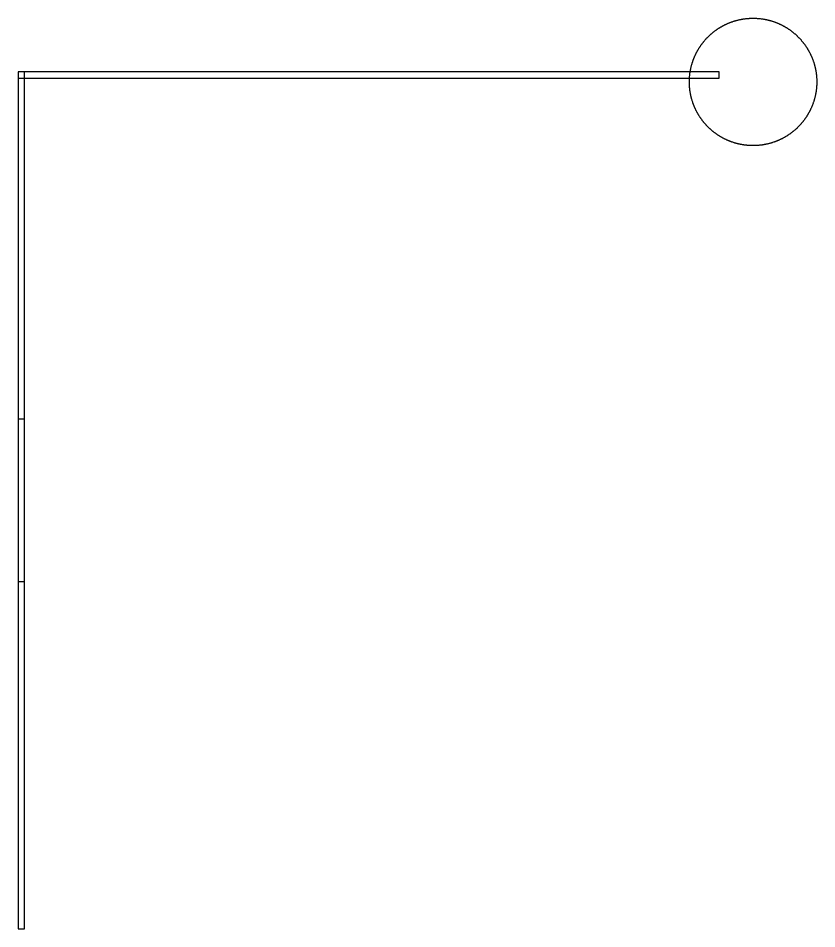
# Model space of a CAD drawing. Extents: x -15120 to 12634, y -34177 to 37439.
# Drawn here: x 100 to 12634, y -2950 to 11341 of the extents above; entities that cross this region are included whole.
import ezdxf

# ---------------------------------------------------------------- set-up
doc = ezdxf.new("R2010")
doc.units = 0
doc.layers.add('New_Layer', color=20, linetype='CONTINUOUS')
doc.layers.add('Poly', color=20, linetype='CONTINUOUS')

msp = doc.modelspace()

# ---------------------------------------------------------------- linework, layer by layer
at = {"layer": 'New_Layer'}
for points in [[(12633.45, 10327.35), (12633.15, 10313.25), (12632.65, 10299.15), (12631.95, 10285.1), (12631.5, 10278.05), (12631.05, 10271.05), (12630.55, 10264.05), (12629.95, 10257), (12629.35, 10250), (12628.65, 10242.95), (12627.95, 10235.95), (12627.2, 10228.95), (12625.5, 10214.95), (12624.6, 10208), (12623.6, 10201), (12622.6, 10194.05), (12621.55, 10187.1), (12620.45, 10180.15), (12619.25, 10173.15), (12618.05, 10166.25), (12616.8, 10159.3), (12615.5, 10152.4), (12614.15, 10145.45), (12612.75, 10138.6), (12611.3, 10131.7), (12609.8, 10124.85), (12608.25, 10117.95), (12606.65, 10111.1), (12605, 10104.25), (12603.3, 10097.4), (12601.55, 10090.55), (12599.75, 10083.75), (12597.9, 10076.95), (12596.05, 10070.2), (12594.1, 10063.4), (12592.1, 10056.6), (12590.1, 10049.9), (12588, 10043.15), (12585.9, 10036.45), (12581.5, 10023.05), (12579.2, 10016.35), (12576.9, 10009.7), (12574.55, 10003.1), (12572.15, 9996.45), (12569.7, 9989.85), (12567.2, 9983.3), (12564.65, 9976.7), (12562.05, 9970.15), (12559.45, 9963.7), (12556.75, 9957.15), (12554, 9950.6), (12551.25, 9944.2), (12548.4, 9937.7), (12545.55, 9931.3), (12542.65, 9924.9), (12539.7, 9918.5), (12536.7, 9912.15), (12533.65, 9905.8), (12530.55, 9899.45), (12527.4, 9893.1), (12524.2, 9886.8), (12521, 9880.55), (12517.75, 9874.35), (12514.45, 9868.15), (12511.05, 9861.9), (12507.7, 9855.8), (12504.25, 9849.65), (12500.75, 9843.5), (12497.2, 9837.4), (12493.65, 9831.35), (12490, 9825.25), (12486.4, 9819.3), (12482.7, 9813.3), (12478.9, 9807.25), (12475.15, 9801.35), (12471.3, 9795.4), (12467.45, 9789.55), (12463.55, 9783.7), (12459.6, 9777.9), (12455.6, 9772.05), (12451.55, 9766.25), (12447.5, 9760.55), (12443.4, 9754.85), (12439.25, 9749.15), (12435.05, 9743.5), (12430.8, 9737.85), (12426.55, 9732.25), (12422.25, 9726.7), (12417.9, 9721.15), (12413.5, 9715.65), (12409.05, 9710.15), (12404.6, 9704.7), (12400.1, 9699.3), (12395.55, 9693.9), (12390.95, 9688.5), (12386.35, 9683.25), (12381.7, 9677.95), (12377, 9672.7), (12372.25, 9667.45), (12367.5, 9662.25), (12362.75, 9657.15), (12357.85, 9652), (12353, 9646.95), (12348.1, 9641.9), (12343.15, 9636.85), (12338.15, 9631.85), (12333.1, 9626.9), (12328.05, 9622), (12323, 9617.15), (12317.85, 9612.25), (12312.75, 9607.5), (12307.55, 9602.75), (12302.3, 9598), (12297.05, 9593.3), (12291.75, 9588.65), (12286.5, 9584.05), (12281.1, 9579.45), (12275.7, 9574.9), (12270.3, 9570.4), (12264.85, 9565.95), (12259.35, 9561.5), (12253.85, 9557.1), (12248.3, 9552.75), (12242.75, 9548.45), (12237.15, 9544.2), (12231.5, 9539.95), (12225.85, 9535.75), (12220.15, 9531.6), (12214.45, 9527.5), (12208.75, 9523.45), (12202.95, 9519.4), (12197.1, 9515.4), (12191.3, 9511.45), (12185.45, 9507.55), (12179.6, 9503.7), (12173.65, 9499.85), (12167.75, 9496.1), (12161.7, 9492.3), (12155.7, 9488.6), (12149.75, 9485), (12143.65, 9481.35), (12137.6, 9477.8), (12131.5, 9474.25), (12125.35, 9470.75), (12119.2, 9467.3), (12113.1, 9463.95), (12106.85, 9460.55), (12100.65, 9457.25), (12094.45, 9454), (12088.2, 9450.8), (12081.9, 9447.6), (12075.55, 9444.45), (12069.2, 9441.35), (12062.85, 9438.3), (12056.5, 9435.3), (12050.1, 9432.35), (12043.7, 9429.45), (12037.3, 9426.6), (12030.8, 9423.75), (12024.4, 9421), (12017.85, 9418.25), (12011.3, 9415.55), (12004.85, 9412.95), (11998.3, 9410.35), (11991.7, 9407.8), (11985.15, 9405.3), (11978.55, 9402.85), (11971.9, 9400.45), (11965.3, 9398.1), (11958.65, 9395.8), (11951.95, 9393.5), (11938.55, 9389.1), (11931.85, 9387), (11925.1, 9384.9), (11918.4, 9382.9), (11911.6, 9380.9), (11904.8, 9378.95), (11898.05, 9377.1), (11891.25, 9375.25), (11884.45, 9373.45), (11877.6, 9371.7), (11870.75, 9370), (11863.9, 9368.35), (11857.05, 9366.75), (11850.15, 9365.2), (11843.3, 9363.7), (11836.4, 9362.25), (11829.55, 9360.85), (11822.6, 9359.5), (11815.7, 9358.2), (11808.75, 9356.95), (11801.85, 9355.75), (11794.85, 9354.55), (11787.9, 9353.45), (11780.95, 9352.4), (11774, 9351.4), (11767, 9350.4), (11760.05, 9349.5), (11746.05, 9347.8), (11739.05, 9347.05), (11732.05, 9346.35), (11725, 9345.65), (11718, 9345.05), (11710.95, 9344.45), (11703.95, 9343.95), (11696.95, 9343.5), (11689.9, 9343.05), (11675.85, 9342.35), (11661.75, 9341.85), (11647.65, 9341.55), (11633.55, 9341.45), (11619.45, 9341.55), (11605.35, 9341.85), (11591.25, 9342.35), (11577.2, 9343.05), (11570.15, 9343.5), (11563.15, 9343.95), (11556.15, 9344.45), (11549.1, 9345.05), (11542.1, 9345.65), (11535.05, 9346.35), (11528.05, 9347.05), (11521.05, 9347.8), (11507.05, 9349.5), (11500.1, 9350.4), (11493.1, 9351.4), (11486.15, 9352.4), (11479.2, 9353.45), (11472.25, 9354.55), (11465.25, 9355.75), (11458.35, 9356.95), (11451.4, 9358.2), (11444.5, 9359.5), (11437.55, 9360.85), (11430.7, 9362.25), (11423.8, 9363.7), (11416.95, 9365.2), (11410.05, 9366.75), (11403.2, 9368.35), (11396.35, 9370), (11389.5, 9371.7), (11382.65, 9373.45), (11375.85, 9375.25), (11369.05, 9377.1), (11362.3, 9378.95), (11355.5, 9380.9), (11348.7, 9382.9), (11342, 9384.9), (11335.25, 9387), (11328.55, 9389.1), (11315.15, 9393.5), (11308.45, 9395.8), (11301.8, 9398.1), (11295.2, 9400.45), (11288.55, 9402.85), (11281.95, 9405.3), (11275.4, 9407.8), (11268.8, 9410.35), (11262.25, 9412.95), (11255.8, 9415.55), (11249.25, 9418.25), (11242.7, 9421), (11236.3, 9423.75), (11229.8, 9426.6), (11223.4, 9429.45), (11217, 9432.35), (11210.6, 9435.3), (11204.25, 9438.3), (11197.9, 9441.35), (11191.55, 9444.45), (11185.2, 9447.6), (11178.9, 9450.8), (11172.65, 9454), (11166.45, 9457.25), (11160.25, 9460.55), (11154, 9463.95), (11147.9, 9467.3), (11141.75, 9470.75), (11135.6, 9474.25), (11129.5, 9477.8), (11123.45, 9481.35), (11117.35, 9485), (11111.4, 9488.6), (11105.4, 9492.3), (11099.35, 9496.1), (11093.45, 9499.85), (11087.5, 9503.7), (11081.65, 9507.55), (11075.8, 9511.45), (11070, 9515.4), (11064.15, 9519.4), (11058.35, 9523.45), (11052.65, 9527.5), (11046.95, 9531.6), (11041.25, 9535.75), (11035.6, 9539.95), (11029.95, 9544.2), (11024.35, 9548.45), (11018.8, 9552.75), (11013.25, 9557.1), (11007.75, 9561.5), (11002.25, 9565.95), (10996.8, 9570.4), (10991.4, 9574.9), (10986, 9579.45), (10980.6, 9584.05), (10975.35, 9588.65), (10970.05, 9593.3), (10964.8, 9598), (10959.55, 9602.75), (10954.35, 9607.5), (10949.25, 9612.25), (10944.1, 9617.15), (10939.05, 9622), (10934, 9626.9), (10928.95, 9631.85), (10923.95, 9636.85), (10919, 9641.9), (10914.1, 9646.95), (10909.25, 9652), (10904.35, 9657.15), (10899.6, 9662.25), (10894.85, 9667.45), (10890.1, 9672.7), (10885.4, 9677.95), (10880.75, 9683.25), (10876.15, 9688.5), (10871.55, 9693.9), (10867, 9699.3), (10862.5, 9704.7), (10858.05, 9710.15), (10853.6, 9715.65), (10849.2, 9721.15), (10844.85, 9726.7), (10840.55, 9732.25), (10836.3, 9737.85), (10832.05, 9743.5), (10827.85, 9749.15), (10823.7, 9754.85), (10819.6, 9760.55), (10815.55, 9766.25), (10811.5, 9772.05), (10807.5, 9777.9), (10803.55, 9783.7), (10799.65, 9789.55), (10795.8, 9795.4), (10791.95, 9801.35), (10788.2, 9807.25), (10784.4, 9813.3), (10780.7, 9819.3), (10777.1, 9825.25), (10773.45, 9831.35), (10769.9, 9837.4), (10766.35, 9843.5), (10762.85, 9849.65), (10759.4, 9855.8), (10756.05, 9861.9), (10752.65, 9868.15), (10749.35, 9874.35), (10746.1, 9880.55), (10742.9, 9886.8), (10739.7, 9893.1), (10736.55, 9899.45), (10733.45, 9905.8), (10730.4, 9912.15), (10727.4, 9918.5), (10724.45, 9924.9), (10721.55, 9931.3), (10718.7, 9937.7), (10715.85, 9944.2), (10713.1, 9950.6), (10710.35, 9957.15), (10707.65, 9963.7), (10705.05, 9970.15), (10702.45, 9976.7), (10699.9, 9983.3), (10697.4, 9989.85), (10694.95, 9996.45), (10692.55, 10003.1), (10690.2, 10009.7), (10687.9, 10016.35), (10685.6, 10023.05), (10681.2, 10036.45), (10679.1, 10043.15), (10677, 10049.9), (10675, 10056.6), (10673, 10063.4), (10671.05, 10070.2), (10669.2, 10076.95), (10667.35, 10083.75), (10665.55, 10090.55), (10663.8, 10097.4), (10662.1, 10104.25), (10660.45, 10111.1), (10658.85, 10117.95), (10657.3, 10124.85), (10655.8, 10131.7), (10654.35, 10138.6), (10652.95, 10145.45), (10651.6, 10152.4), (10650.3, 10159.3), (10649.05, 10166.25), (10647.85, 10173.15), (10646.65, 10180.15), (10645.55, 10187.1), (10644.5, 10194.05), (10643.5, 10201), (10642.5, 10208), (10641.6, 10214.95), (10639.9, 10228.95), (10639.15, 10235.95), (10638.45, 10242.95), (10637.75, 10250), (10637.15, 10257), (10636.55, 10264.05), (10636.05, 10271.05), (10635.6, 10278.05), (10635.15, 10285.1), (10634.45, 10299.15), (10633.95, 10313.25), (10633.65, 10327.35), (10633.55, 10341.45), (10633.65, 10355.55), (10633.95, 10369.65), (10634.45, 10383.75), (10635.15, 10397.8), (10635.6, 10404.85), (10636.05, 10411.85), (10636.55, 10418.85), (10637.15, 10425.9), (10637.75, 10432.9), (10638.45, 10439.95), (10639.15, 10446.95), (10639.9, 10453.95), (10641.6, 10467.95), (10642.5, 10474.9), (10643.5, 10481.9), (10644.5, 10488.85), (10645.55, 10495.8), (10646.65, 10502.75), (10647.85, 10509.75), (10649.05, 10516.65), (10650.3, 10523.6), (10651.6, 10530.5), (10652.95, 10537.45), (10654.35, 10544.3), (10655.8, 10551.2), (10657.3, 10558.05), (10658.85, 10564.95), (10660.45, 10571.8), (10662.1, 10578.65), (10663.8, 10585.5), (10665.55, 10592.35), (10667.35, 10599.15), (10669.2, 10605.95), (10671.05, 10612.7), (10673, 10619.5), (10675, 10626.3), (10677, 10633), (10679.1, 10639.75), (10681.2, 10646.45), (10685.6, 10659.85), (10687.9, 10666.55), (10690.2, 10673.2), (10692.55, 10679.8), (10694.95, 10686.45), (10697.4, 10693.05), (10699.9, 10699.6), (10702.45, 10706.2), (10705.05, 10712.75), (10707.65, 10719.2), (10710.35, 10725.75), (10713.1, 10732.3), (10715.85, 10738.7), (10718.7, 10745.2), (10721.55, 10751.6), (10724.45, 10758), (10727.4, 10764.4), (10730.4, 10770.75), (10733.45, 10777.1), (10736.55, 10783.45), (10739.7, 10789.8), (10742.9, 10796.1), (10746.1, 10802.35), (10749.35, 10808.55), (10752.65, 10814.75), (10756.05, 10821), (10759.4, 10827.1), (10762.85, 10833.25), (10766.35, 10839.4), (10769.9, 10845.5), (10773.45, 10851.55), (10777.1, 10857.65), (10780.7, 10863.6), (10784.4, 10869.6), (10788.2, 10875.65), (10791.95, 10881.55), (10795.8, 10887.5), (10799.65, 10893.35), (10803.55, 10899.2), (10807.5, 10905), (10811.5, 10910.85), (10815.55, 10916.65), (10819.6, 10922.35), (10823.7, 10928.05), (10827.85, 10933.75), (10832.05, 10939.4), (10836.3, 10945.05), (10840.55, 10950.65), (10844.85, 10956.2), (10849.2, 10961.75), (10853.6, 10967.25), (10858.05, 10972.75), (10862.5, 10978.2), (10867, 10983.6), (10871.55, 10989), (10876.15, 10994.4), (10880.75, 10999.65), (10885.4, 11004.95), (10890.1, 11010.2), (10894.85, 11015.45), (10899.6, 11020.65), (10904.35, 11025.75), (10909.25, 11030.9), (10914.1, 11035.95), (10919, 11041), (10923.95, 11046.05), (10928.95, 11051.05), (10934, 11056), (10939.05, 11060.9), (10944.1, 11065.75), (10949.25, 11070.65), (10954.35, 11075.4), (10959.55, 11080.15), (10964.8, 11084.9), (10970.05, 11089.6), (10975.35, 11094.25), (10980.6, 11098.85), (10986, 11103.45), (10991.4, 11108), (10996.8, 11112.5), (11002.25, 11116.95), (11007.75, 11121.4), (11013.25, 11125.8), (11018.8, 11130.15), (11024.35, 11134.45), (11029.95, 11138.7), (11035.6, 11142.95), (11041.25, 11147.15), (11046.95, 11151.3), (11052.65, 11155.4), (11058.35, 11159.45), (11064.15, 11163.5), (11070, 11167.5), (11075.8, 11171.45), (11081.65, 11175.35), (11087.5, 11179.2), (11093.45, 11183.05), (11099.35, 11186.8), (11105.4, 11190.6), (11111.4, 11194.3), (11117.35, 11197.9), (11123.45, 11201.55), (11129.5, 11205.1), (11135.6, 11208.65), (11141.75, 11212.15), (11147.9, 11215.6), (11154, 11218.95), (11160.25, 11222.35), (11166.45, 11225.65), (11172.65, 11228.9), (11178.9, 11232.1), (11185.2, 11235.3), (11191.55, 11238.45), (11197.9, 11241.55), (11204.25, 11244.6), (11210.6, 11247.6), (11217, 11250.55), (11223.4, 11253.45), (11229.8, 11256.3), (11236.3, 11259.15), (11242.7, 11261.9), (11249.25, 11264.65), (11255.8, 11267.35), (11262.25, 11269.95), (11268.8, 11272.55), (11275.4, 11275.1), (11281.95, 11277.6), (11288.55, 11280.05), (11295.2, 11282.45), (11301.8, 11284.8), (11308.45, 11287.1), (11315.15, 11289.4), (11328.55, 11293.8), (11335.25, 11295.9), (11342, 11298), (11348.7, 11300), (11355.5, 11302), (11362.3, 11303.95), (11369.05, 11305.8), (11375.85, 11307.65), (11382.65, 11309.45), (11389.5, 11311.2), (11396.35, 11312.9), (11403.2, 11314.55), (11410.05, 11316.15), (11416.95, 11317.7), (11423.8, 11319.2), (11430.7, 11320.65), (11437.55, 11322.05), (11444.5, 11323.4), (11451.4, 11324.7), (11458.35, 11325.95), (11465.25, 11327.15), (11472.25, 11328.35), (11479.2, 11329.45), (11486.15, 11330.5), (11493.1, 11331.5), (11500.1, 11332.5), (11507.05, 11333.4), (11521.05, 11335.1), (11528.05, 11335.85), (11535.05, 11336.55), (11542.1, 11337.25), (11549.1, 11337.85), (11556.15, 11338.45), (11563.15, 11338.95), (11570.15, 11339.4), (11577.2, 11339.85), (11591.25, 11340.55), (11605.35, 11341.05), (11619.45, 11341.35), (11633.55, 11341.45), (11647.65, 11341.35), (11661.75, 11341.05), (11675.85, 11340.55), (11689.9, 11339.85), (11696.95, 11339.4), (11703.95, 11338.95), (11710.95, 11338.45), (11718, 11337.85), (11725, 11337.25), (11732.05, 11336.55), (11739.05, 11335.85), (11746.05, 11335.1), (11760.05, 11333.4), (11767, 11332.5), (11774, 11331.5), (11780.95, 11330.5), (11787.9, 11329.45), (11794.85, 11328.35), (11801.85, 11327.15), (11808.75, 11325.95), (11815.7, 11324.7), (11822.6, 11323.4), (11829.55, 11322.05), (11836.4, 11320.65), (11843.3, 11319.2), (11850.15, 11317.7), (11857.05, 11316.15), (11863.9, 11314.55), (11870.75, 11312.9), (11877.6, 11311.2), (11884.45, 11309.45), (11891.25, 11307.65), (11898.05, 11305.8), (11904.8, 11303.95), (11911.6, 11302), (11918.4, 11300), (11925.1, 11298), (11931.85, 11295.9), (11938.55, 11293.8), (11951.95, 11289.4), (11958.65, 11287.1), (11965.3, 11284.8), (11971.9, 11282.45), (11978.55, 11280.05), (11985.15, 11277.6), (11991.7, 11275.1), (11998.3, 11272.55), (12004.85, 11269.95), (12011.3, 11267.35), (12017.85, 11264.65), (12024.4, 11261.9), (12030.8, 11259.15), (12037.3, 11256.3), (12043.7, 11253.45), (12050.1, 11250.55), (12056.5, 11247.6), (12062.85, 11244.6), (12069.2, 11241.55), (12075.55, 11238.45), (12081.9, 11235.3), (12088.2, 11232.1), (12094.45, 11228.9), (12100.65, 11225.65), (12106.85, 11222.35), (12113.1, 11218.95), (12119.2, 11215.6), (12125.35, 11212.15), (12131.5, 11208.65), (12137.6, 11205.1), (12143.65, 11201.55), (12149.75, 11197.9), (12155.7, 11194.3), (12161.7, 11190.6), (12167.75, 11186.8), (12173.65, 11183.05), (12179.6, 11179.2), (12185.45, 11175.35), (12191.3, 11171.45), (12197.1, 11167.5), (12202.95, 11163.5), (12208.75, 11159.45), (12214.45, 11155.4), (12220.15, 11151.3), (12225.85, 11147.15), (12231.5, 11142.95), (12237.15, 11138.7), (12242.75, 11134.45), (12248.3, 11130.15), (12253.85, 11125.8), (12259.35, 11121.4), (12264.85, 11116.95), (12270.3, 11112.5), (12275.7, 11108), (12281.1, 11103.45), (12286.5, 11098.85), (12291.75, 11094.25), (12297.05, 11089.6), (12302.3, 11084.9), (12307.55, 11080.15), (12312.75, 11075.4), (12317.85, 11070.65), (12323, 11065.75), (12328.05, 11060.9), (12333.1, 11056), (12338.15, 11051.05), (12343.15, 11046.05), (12348.1, 11041), (12353, 11035.95), (12357.85, 11030.9), (12362.75, 11025.75), (12367.5, 11020.65), (12372.25, 11015.45), (12377, 11010.2), (12381.7, 11004.95), (12386.35, 10999.65), (12390.95, 10994.4), (12395.55, 10989), (12400.1, 10983.6), (12404.6, 10978.2), (12409.05, 10972.75), (12413.5, 10967.25), (12417.9, 10961.75), (12422.25, 10956.2), (12426.55, 10950.65), (12430.8, 10945.05), (12435.05, 10939.4), (12439.25, 10933.75), (12443.4, 10928.05), (12447.5, 10922.35), (12451.55, 10916.65), (12455.6, 10910.85), (12459.6, 10905), (12463.55, 10899.2), (12467.45, 10893.35), (12471.3, 10887.5), (12475.15, 10881.55), (12478.9, 10875.65), (12482.7, 10869.6), (12486.4, 10863.6), (12490, 10857.65), (12493.65, 10851.55), (12497.2, 10845.5), (12500.75, 10839.4), (12504.25, 10833.25), (12507.7, 10827.1), (12511.05, 10821), (12514.45, 10814.75), (12517.75, 10808.55), (12521, 10802.35), (12524.2, 10796.1), (12527.4, 10789.8), (12530.55, 10783.45), (12533.65, 10777.1), (12536.7, 10770.75), (12539.7, 10764.4), (12542.65, 10758), (12545.55, 10751.6), (12548.4, 10745.2), (12551.25, 10738.7), (12554, 10732.3), (12556.75, 10725.75), (12559.45, 10719.2), (12562.05, 10712.75), (12564.65, 10706.2), (12567.2, 10699.6), (12569.7, 10693.05), (12572.15, 10686.45), (12574.55, 10679.8), (12576.9, 10673.2), (12579.2, 10666.55), (12581.5, 10659.85), (12585.9, 10646.45), (12588, 10639.75), (12590.1, 10633), (12592.1, 10626.3), (12594.1, 10619.5), (12596.05, 10612.7), (12597.9, 10605.95), (12599.75, 10599.15), (12601.55, 10592.35), (12603.3, 10585.5), (12605, 10578.65), (12606.65, 10571.8), (12608.25, 10564.95), (12609.8, 10558.05), (12611.3, 10551.2), (12612.75, 10544.3), (12614.15, 10537.45), (12615.5, 10530.5), (12616.8, 10523.6), (12618.05, 10516.65), (12619.25, 10509.75), (12620.45, 10502.75), (12621.55, 10495.8), (12622.6, 10488.85), (12623.6, 10481.9), (12624.6, 10474.9), (12625.5, 10467.95), (12627.2, 10453.95), (12627.95, 10446.95), (12628.65, 10439.95), (12629.35, 10432.9), (12629.95, 10425.9), (12630.55, 10418.85), (12631.05, 10411.85), (12631.5, 10404.85), (12631.95, 10397.8), (12632.65, 10383.75), (12633.15, 10369.65), (12633.45, 10355.55), (12633.55, 10341.45)], [(100, 2500), (200, 2500), (200, 10500), (100, 10500)], [(100, -2950), (200, -2950), (200, 5050), (100, 5050)]]:
    msp.add_lwpolyline(points, close=True, dxfattribs=at)
at = {"layer": 'Poly'}
msp.add_lwpolyline([(99.9, 10400), (11099.9, 10400), (11099.9, 10500), (99.9, 10500)], close=True, dxfattribs=at)

doc.saveas('drawing.dxf')
